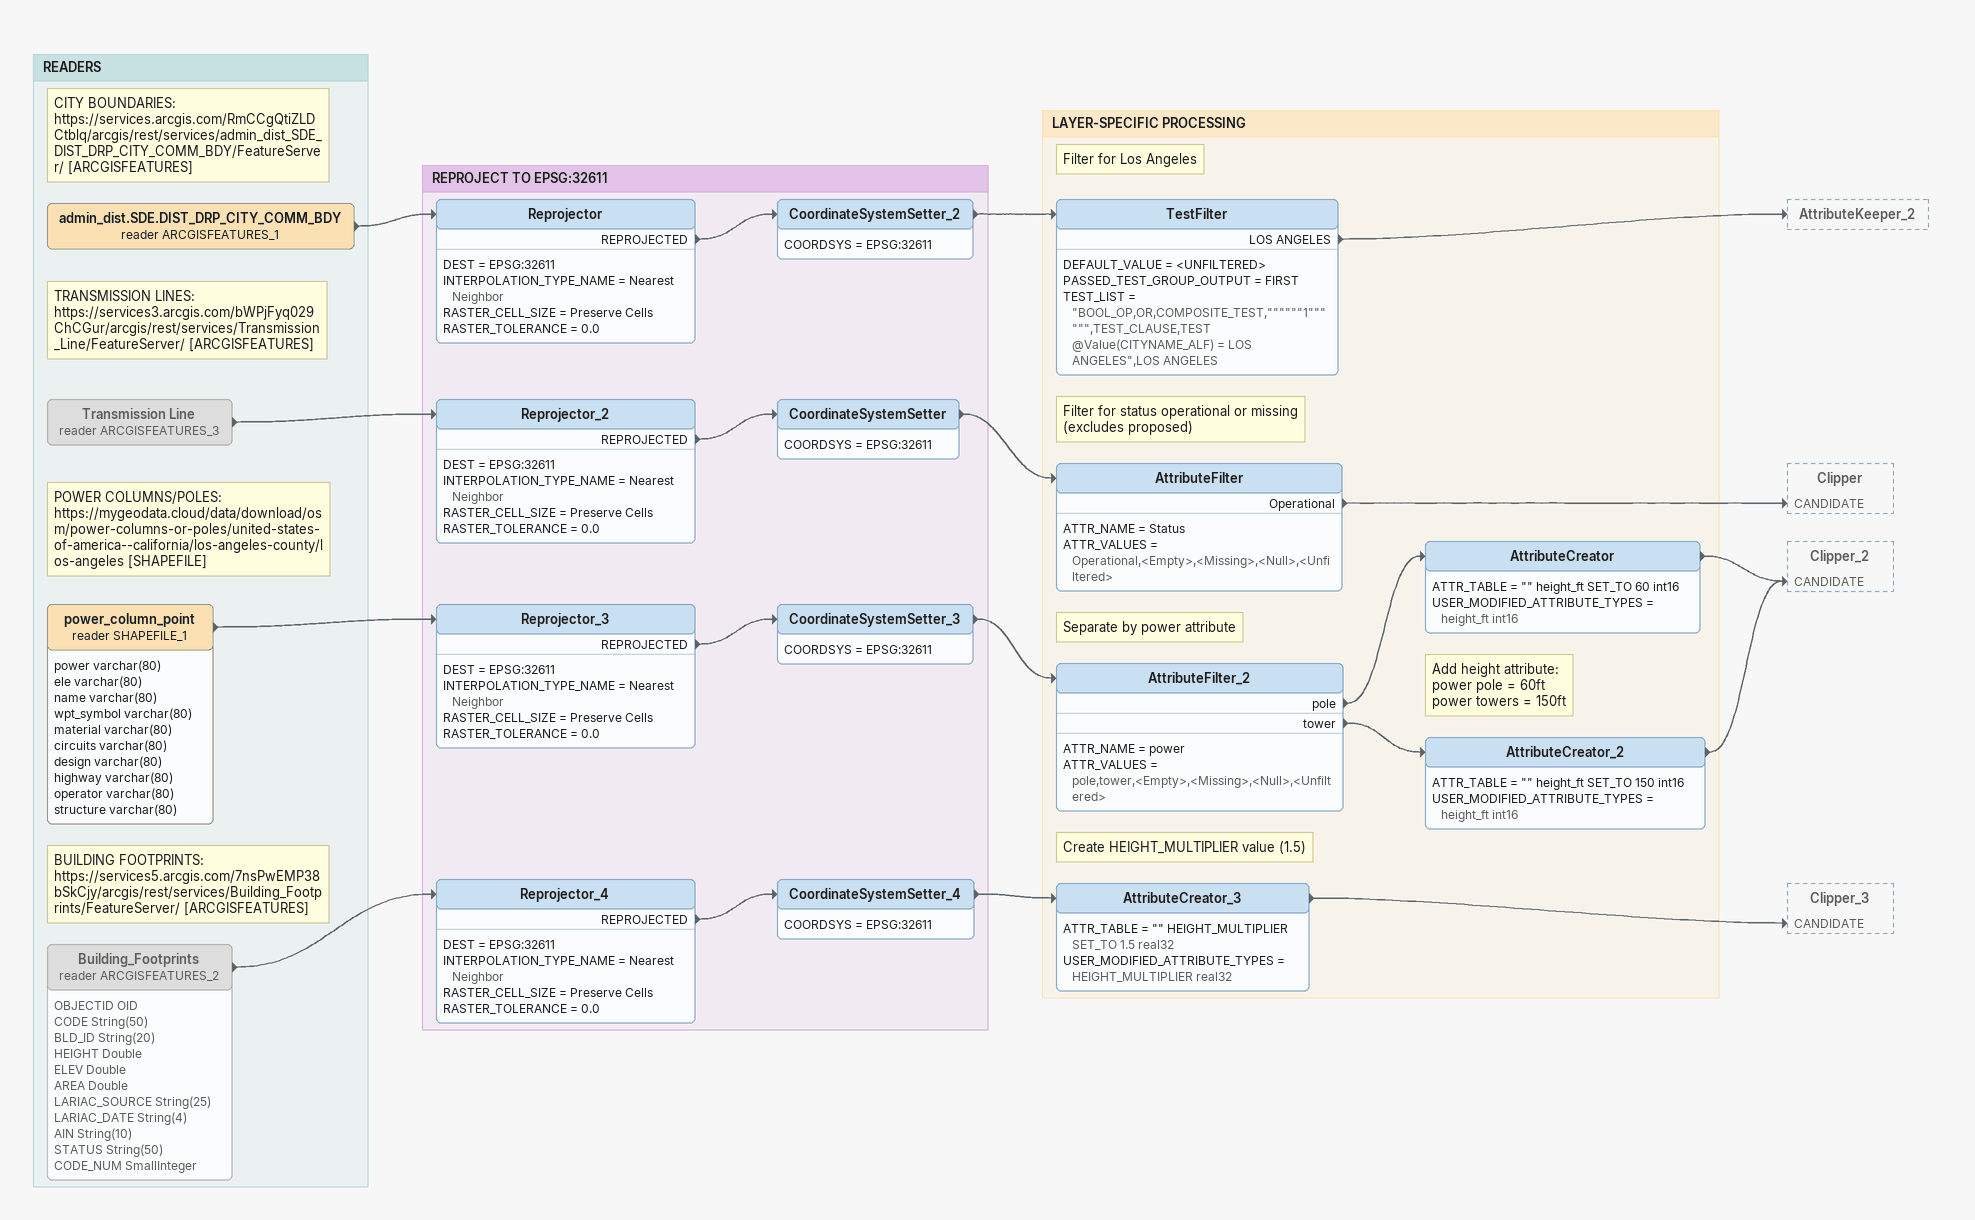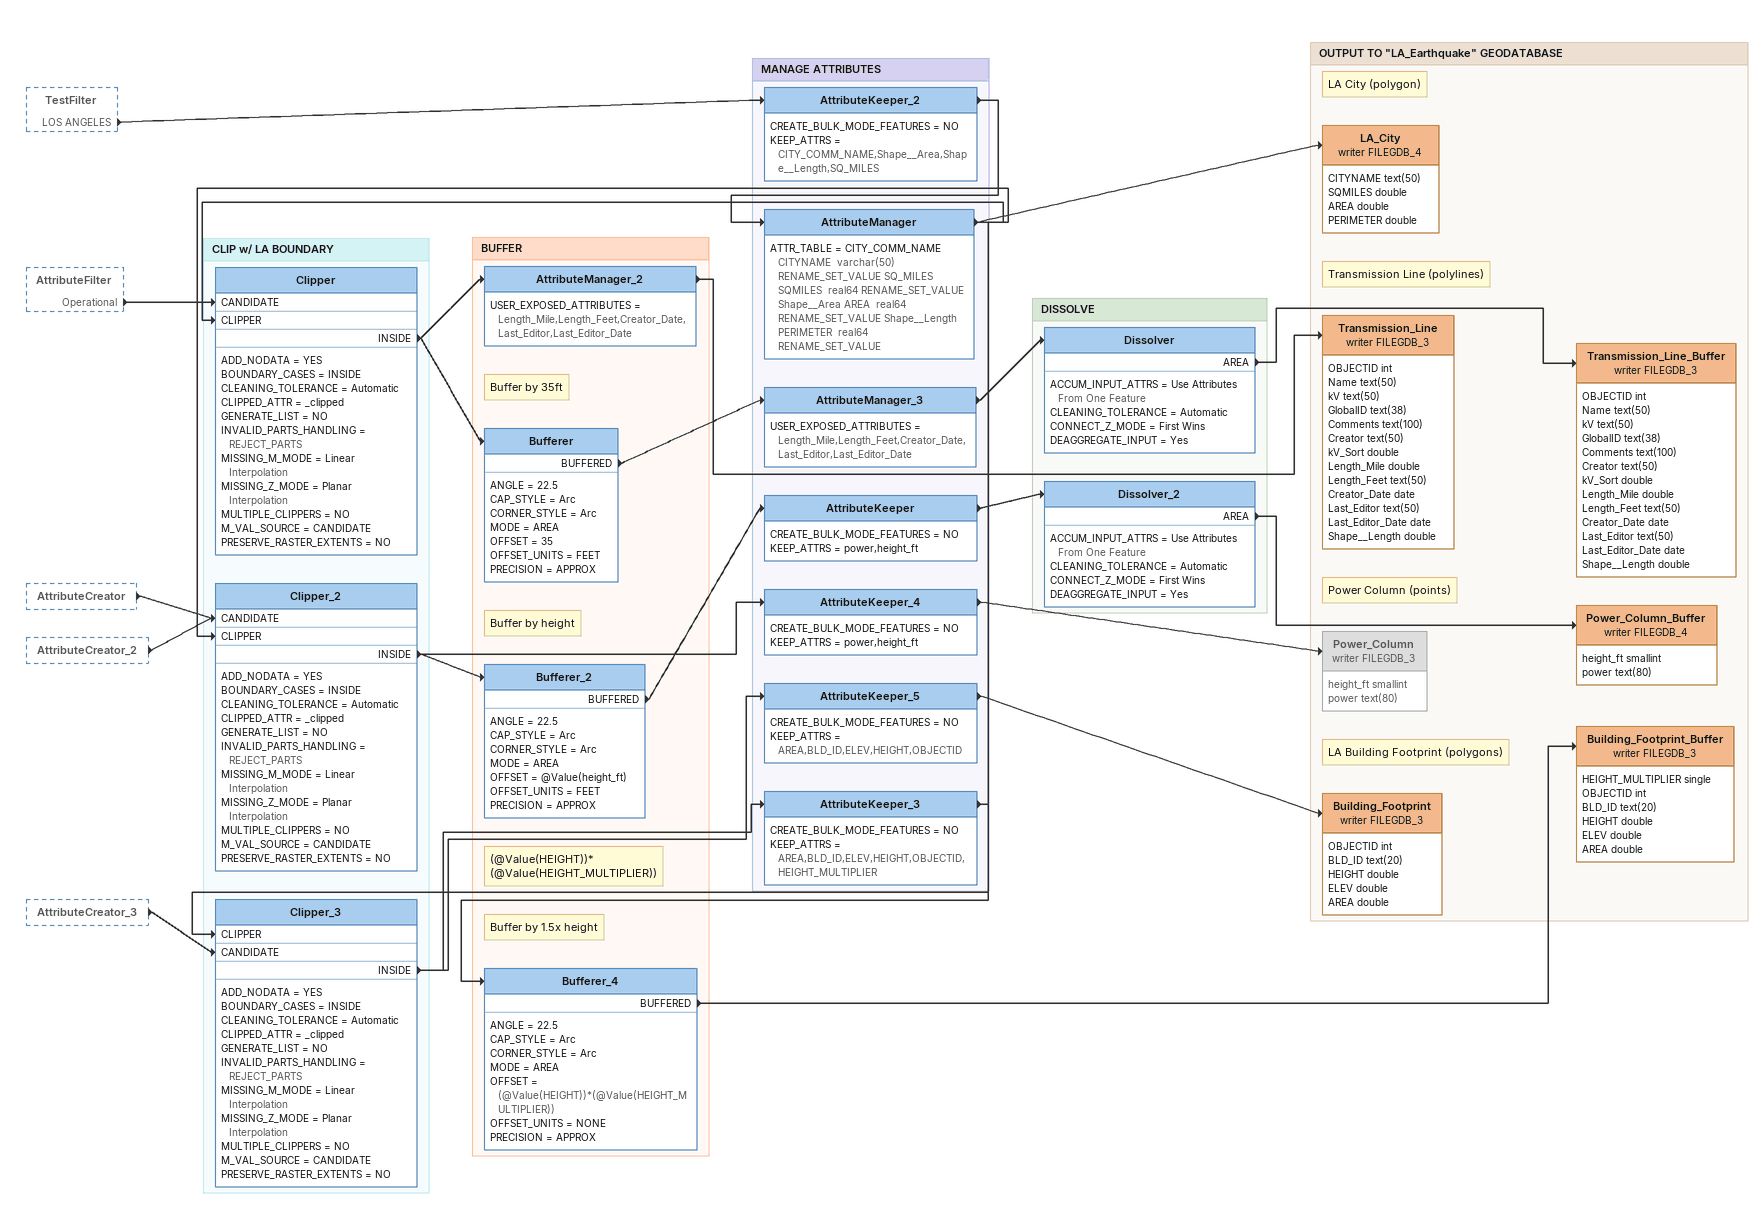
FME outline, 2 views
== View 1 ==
Bookmark: READERS
Note: CITY BOUNDARIES: https://services.arcgis.com/RmCCgQtiZLDCtblq/arcgis/rest/services/admin_dist_SDE_DIST_DRP_CITY_COMM_BDY/FeatureServer/ [ARCGISFEATURES]
admin_dist.SDE.DIST_DRP_CITY_COMM_BDY (reader ARCGISFEATURES_1)
    -> Reprojector
Note: TRANSMISSION LINES: https://services3.arcgis.com/bWPjFyq029ChCGur/arcgis/rest/services/Transmission_Line/FeatureServer/ [ARCGISFEATURES]
Transmission Line (reader ARCGISFEATURES_3) [off]
    -> Reprojector_2
Note: POWER COLUMNS/POLES: https://mygeodata.cloud/data/download/osm/power-columns-or-poles/united-states-of-america--california/los-angeles-county/los-angeles [SHAPEFILE]
power_column_point (reader SHAPEFILE_1)
    attributes: power varchar(80), ele varchar(80), name varchar(80), wpt_symbol varchar(80), material varchar(80), circuits varchar(80), design varchar(80), highway varchar(80), operator varchar(80), structure varchar(80)
    -> Reprojector_3
Note: BUILDING FOOTPRINTS: https://services5.arcgis.com/7nsPwEMP38bSkCjy/arcgis/rest/services/Building_Footprints/FeatureServer/ [ARCGISFEATURES]
Building_Footprints (reader ARCGISFEATURES_2) [off]
    attributes: OBJECTID OID, CODE String(50), BLD_ID String(20), HEIGHT Double, ELEV Double, AREA Double, LARIAC_SOURCE String(25), LARIAC_DATE String(4), AIN String(10), STATUS String(50), CODE_NUM SmallInteger
    -> Reprojector_4

Bookmark: REPROJECT TO EPSG:32611
Reprojector
    DEST = EPSG:32611
    INTERPOLATION_TYPE_NAME = Nearest Neighbor
    RASTER_CELL_SIZE = Preserve Cells
    RASTER_TOLERANCE = 0.0
    REPROJECTED -> CoordinateSystemSetter_2
CoordinateSystemSetter_2
    COORDSYS = EPSG:32611
    -> TestFilter
Reprojector_2
    DEST = EPSG:32611
    INTERPOLATION_TYPE_NAME = Nearest Neighbor
    RASTER_CELL_SIZE = Preserve Cells
    RASTER_TOLERANCE = 0.0
    REPROJECTED -> CoordinateSystemSetter
CoordinateSystemSetter
    COORDSYS = EPSG:32611
    -> AttributeFilter
Reprojector_3
    DEST = EPSG:32611
    INTERPOLATION_TYPE_NAME = Nearest Neighbor
    RASTER_CELL_SIZE = Preserve Cells
    RASTER_TOLERANCE = 0.0
    REPROJECTED -> CoordinateSystemSetter_3
CoordinateSystemSetter_3
    COORDSYS = EPSG:32611
    -> AttributeFilter_2
Reprojector_4
    DEST = EPSG:32611
    INTERPOLATION_TYPE_NAME = Nearest Neighbor
    RASTER_CELL_SIZE = Preserve Cells
    RASTER_TOLERANCE = 0.0
    REPROJECTED -> CoordinateSystemSetter_4
CoordinateSystemSetter_4
    COORDSYS = EPSG:32611
    -> AttributeCreator_3

Bookmark: LAYER-SPECIFIC PROCESSING
Note: Filter for Los Angeles
TestFilter
    DEFAULT_VALUE = <UNFILTERED>
    PASSED_TEST_GROUP_OUTPUT = FIRST
    TEST_LIST = "BOOL_OP,OR,COMPOSITE_TEST,""""""1"""""",TEST_CLAUSE,TEST @Value(CITYNAME_ALF) = LOS ANGELES",LOS ANGELES
    LOS ANGELES -> AttributeKeeper_2
Note: Filter for status operational or missing (excludes proposed)
AttributeFilter
    ATTR_NAME = Status
    ATTR_VALUES = Operational,<Empty>,<Missing>,<Null>,<Unfiltered>
    Operational -> Clipper [CANDIDATE]
Note: Separate by power attribute
AttributeFilter_2
    ATTR_NAME = power
    ATTR_VALUES = pole,tower,<Empty>,<Missing>,<Null>,<Unfiltered>
    pole -> AttributeCreator
    tower -> AttributeCreator_2
Note: Add height attribute: / power pole = 60ft / power towers = 150ft
AttributeCreator
    ATTR_TABLE = "" height_ft SET_TO 60 int16
    USER_MODIFIED_ATTRIBUTE_TYPES = height_ft int16
    -> Clipper_2 [CANDIDATE]
AttributeCreator_2
    ATTR_TABLE = "" height_ft SET_TO 150 int16
    USER_MODIFIED_ATTRIBUTE_TYPES = height_ft int16
    -> Clipper_2 [CANDIDATE]
Note: Create HEIGHT_MULTIPLIER value (1.5)
AttributeCreator_3
    ATTR_TABLE = "" HEIGHT_MULTIPLIER SET_TO 1.5 real32
    USER_MODIFIED_ATTRIBUTE_TYPES = HEIGHT_MULTIPLIER real32
    -> Clipper_3 [CANDIDATE]

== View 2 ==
TestFilter [outside]
    LOS ANGELES -> AttributeKeeper_2
AttributeFilter [outside]
    Operational -> Clipper [CANDIDATE]
AttributeCreator [outside]
    -> Clipper_2 [CANDIDATE]
AttributeCreator_2 [outside]
    -> Clipper_2 [CANDIDATE]
AttributeCreator_3 [outside]
    -> Clipper_3 [CANDIDATE]

Bookmark: MANAGE ATTRIBUTES
AttributeKeeper_2
    CREATE_BULK_MODE_FEATURES = NO
    KEEP_ATTRS = CITY_COMM_NAME,Shape__Area,Shape__Length,SQ_MILES
    -> AttributeManager
AttributeManager
    ATTR_TABLE = CITY_COMM_NAME CITYNAME  varchar(50) RENAME_SET_VALUE SQ_MILES SQMILES  real64 RENAME_SET_VALUE Shape__Area AREA  real64 RENAME_SET_VALUE Shape__Length PERIMETER  real64 RENAME_SET_VALUE
    -> Clipper [CLIPPER]
    -> Clipper_2 [CLIPPER]
    -> Clipper_3 [CLIPPER]
    -> LA_City (writer FILEGDB_4)
AttributeManager_3
    USER_EXPOSED_ATTRIBUTES = Length_Mile,Length_Feet,Creator_Date,Last_Editor,Last_Editor_Date
    -> Dissolver
AttributeKeeper
    CREATE_BULK_MODE_FEATURES = NO
    KEEP_ATTRS = power,height_ft
    -> Dissolver_2
AttributeKeeper_4
    CREATE_BULK_MODE_FEATURES = NO
    KEEP_ATTRS = power,height_ft
    -> Power_Column (writer FILEGDB_3)
AttributeKeeper_5
    CREATE_BULK_MODE_FEATURES = NO
    KEEP_ATTRS = AREA,BLD_ID,ELEV,HEIGHT,OBJECTID
    -> Building_Footprint (writer FILEGDB_3)
AttributeKeeper_3
    CREATE_BULK_MODE_FEATURES = NO
    KEEP_ATTRS = AREA,BLD_ID,ELEV,HEIGHT,OBJECTID,HEIGHT_MULTIPLIER
    -> Bufferer_4

Bookmark: OUTPUT TO "LA_Earthquake" GEODATABASE
Note: LA City (polygon)
LA_City (writer FILEGDB_4)
    attributes: CITYNAME text(50), SQMILES double, AREA double, PERIMETER double
Note: Transmission Line (polylines)
Transmission_Line (writer FILEGDB_3)
    attributes: OBJECTID int, Name text(50), kV text(50), GlobalID text(38), Comments text(100), Creator text(50), kV_Sort double, Length_Mile double, Length_Feet text(50), Creator_Date date, Last_Editor text(50), Last_Editor_Date date, Shape__Length double
Transmission_Line_Buffer (writer FILEGDB_3)
    attributes: OBJECTID int, Name text(50), kV text(50), GlobalID text(38), Comments text(100), Creator text(50), kV_Sort double, Length_Mile double, Length_Feet text(50), Creator_Date date, Last_Editor text(50), Last_Editor_Date date, Shape__Length double
Power_Column_Buffer (writer FILEGDB_4)
    attributes: height_ft smallint, power text(80)
Note: Power Column (points)
Power_Column (writer FILEGDB_3) [off]
    attributes: height_ft smallint, power text(80)
Note: LA Building Footprint (polygons)
Building_Footprint (writer FILEGDB_3)
    attributes: OBJECTID int, BLD_ID text(20), HEIGHT double, ELEV double, AREA double
Building_Footprint_Buffer (writer FILEGDB_3)
    attributes: HEIGHT_MULTIPLIER single, OBJECTID int, BLD_ID text(20), HEIGHT double, ELEV double, AREA double

Bookmark: CLIP w/ LA BOUNDARY
Clipper
    ADD_NODATA = YES
    BOUNDARY_CASES = INSIDE
    CLEANING_TOLERANCE = Automatic
    CLIPPED_ATTR = _clipped
    GENERATE_LIST = NO
    INVALID_PARTS_HANDLING = REJECT_PARTS
    MISSING_M_MODE = Linear Interpolation
    MISSING_Z_MODE = Planar Interpolation
    MULTIPLE_CLIPPERS = NO
    M_VAL_SOURCE = CANDIDATE
    PRESERVE_RASTER_EXTENTS = NO
    INSIDE -> Bufferer
    INSIDE -> AttributeManager_2
Clipper_2
    ADD_NODATA = YES
    BOUNDARY_CASES = INSIDE
    CLEANING_TOLERANCE = Automatic
    CLIPPED_ATTR = _clipped
    GENERATE_LIST = NO
    INVALID_PARTS_HANDLING = REJECT_PARTS
    MISSING_M_MODE = Linear Interpolation
    MISSING_Z_MODE = Planar Interpolation
    MULTIPLE_CLIPPERS = NO
    M_VAL_SOURCE = CANDIDATE
    PRESERVE_RASTER_EXTENTS = NO
    INSIDE -> Bufferer_2
    INSIDE -> AttributeKeeper_4
Clipper_3
    ADD_NODATA = YES
    BOUNDARY_CASES = INSIDE
    CLEANING_TOLERANCE = Automatic
    CLIPPED_ATTR = _clipped
    GENERATE_LIST = NO
    INVALID_PARTS_HANDLING = REJECT_PARTS
    MISSING_M_MODE = Linear Interpolation
    MISSING_Z_MODE = Planar Interpolation
    MULTIPLE_CLIPPERS = NO
    M_VAL_SOURCE = CANDIDATE
    PRESERVE_RASTER_EXTENTS = NO
    INSIDE -> AttributeKeeper_3
    INSIDE -> AttributeKeeper_5

Bookmark: BUFFER
AttributeManager_2
    USER_EXPOSED_ATTRIBUTES = Length_Mile,Length_Feet,Creator_Date,Last_Editor,Last_Editor_Date
    -> Transmission_Line (writer FILEGDB_3)
Note: Buffer by 35ft
Bufferer
    ANGLE = 22.5
    CAP_STYLE = Arc
    CORNER_STYLE = Arc
    MODE = AREA
    OFFSET = 35
    OFFSET_UNITS = FEET
    PRECISION = APPROX
    BUFFERED -> AttributeManager_3
Note: Buffer by height
Bufferer_2
    ANGLE = 22.5
    CAP_STYLE = Arc
    CORNER_STYLE = Arc
    MODE = AREA
    OFFSET = @Value(height_ft)
    OFFSET_UNITS = FEET
    PRECISION = APPROX
    BUFFERED -> AttributeKeeper
Note: (@Value(HEIGHT))* / (@Value(HEIGHT_MULTIPLIER))
Note: Buffer by 1.5x height
Bufferer_4
    ANGLE = 22.5
    CAP_STYLE = Arc
    CORNER_STYLE = Arc
    MODE = AREA
    OFFSET = (@Value(HEIGHT))*(@Value(HEIGHT_MULTIPLIER))
    OFFSET_UNITS = NONE
    PRECISION = APPROX
    BUFFERED -> Building_Footprint_Buffer (writer FILEGDB_3)

Bookmark: DISSOLVE
Dissolver
    ACCUM_INPUT_ATTRS = Use Attributes From One Feature
    CLEANING_TOLERANCE = Automatic
    CONNECT_Z_MODE = First Wins
    DEAGGREGATE_INPUT = Yes
    AREA -> Transmission_Line_Buffer (writer FILEGDB_3)
Dissolver_2
    ACCUM_INPUT_ATTRS = Use Attributes From One Feature
    CLEANING_TOLERANCE = Automatic
    CONNECT_Z_MODE = First Wins
    DEAGGREGATE_INPUT = Yes
    AREA -> Power_Column_Buffer (writer FILEGDB_4)
